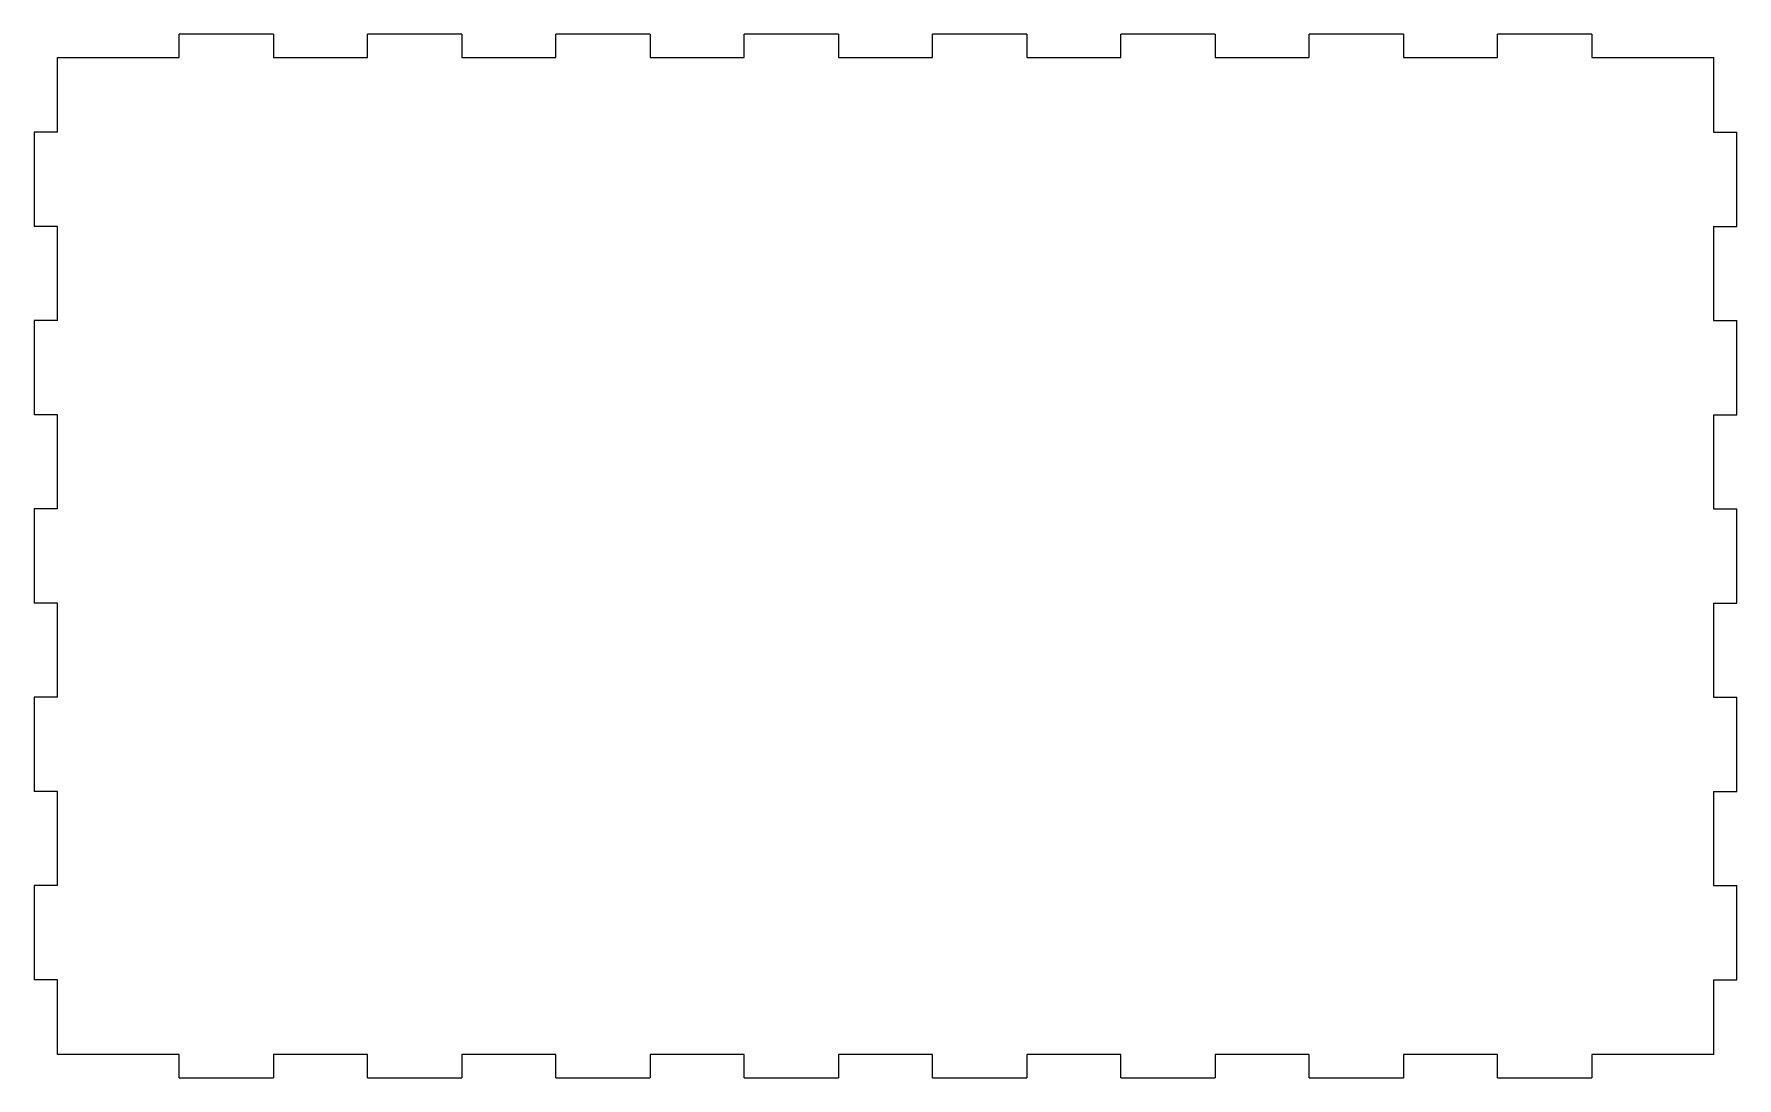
# Model space of a CAD drawing. Header units: millimetres. Extents: x -108 to 108, y -66 to 66.
import ezdxf

# ---------------------------------------------------------------- set-up
doc = ezdxf.new("R2010")
doc.units = ezdxf.units.MM
doc.layers.add('Shape2DView004', color=7, linetype='CONTINUOUS')

msp = doc.modelspace()

# ---------------------------------------------------------------- linework, layer by layer
at = {"layer": 'Shape2DView004'}
for p, q in [((-90, 63.5), (-90, 66.5)), ((-78, 66.5), (-90, 66.5)), ((-78, 66.5), (-78, 63.5)), ((-66, 63.5), (-66, 66.5)), ((-54, 66.5), (-66, 66.5)), ((-54, 66.5), (-54, 63.5)), ((-42, 63.5), (-42, 66.5)), ((-30, 66.5), (-42, 66.5)), ((-30, 66.5), (-30, 63.5)), ((-18, 63.5), (-18, 66.5)), ((-6, 66.5), (-18, 66.5)), ((-6, 66.5), (-6, 63.5)), ((6, 63.5), (6, 66.5)), ((18, 66.5), (6, 66.5)), ((18, 66.5), (18, 63.5)), ((30, 63.5), (30, 66.5)), ((42, 66.5), (30, 66.5)), ((42, 66.5), (42, 63.5)), ((54, 63.5), (54, 66.5)), ((66, 66.5), (54, 66.5)), ((66, 66.5), (66, 63.5)), ((78, 63.5), (78, 66.5)), ((90, 66.5), (78, 66.5)), ((90, 66.5), (90, 63.5)), ((-105.5, 54), (-105.5, 63.5)), ((-105.5, 63.5), (-90, 63.5)), ((-78, 63.5), (-66, 63.5)), ((-54, 63.5), (-42, 63.5)), ((-30, 63.5), (-18, 63.5)), ((-6, 63.5), (6, 63.5)), ((18, 63.5), (30, 63.5)), ((42, 63.5), (54, 63.5)), ((66, 63.5), (78, 63.5)), ((90, 63.5), (105.5, 63.5)), ((105.5, 63.5), (105.5, 54)), ((-108.5, 54), (-108.5, 42)), ((-105.5, 54), (-108.5, 54)), ((105.5, 54), (108.5, 54)), ((108.5, 42), (108.5, 54)), ((-105.5, 42), (-108.5, 42)), ((-105.5, 30), (-105.5, 42)), ((105.5, 42), (108.5, 42)), ((105.5, 42), (105.5, 30)), ((-108.5, 30), (-108.5, 18)), ((-105.5, 30), (-108.5, 30)), ((105.5, 30), (108.5, 30)), ((108.5, 18), (108.5, 30)), ((-105.5, 18), (-108.5, 18)), ((-105.5, 6), (-105.5, 18)), ((105.5, 18), (108.5, 18)), ((105.5, 18), (105.5, 6)), ((-108.5, 6), (-108.5, -6)), ((-105.5, 6), (-108.5, 6)), ((105.5, 6), (108.5, 6)), ((108.5, -6), (108.5, 6)), ((-105.5, -6), (-108.5, -6)), ((-105.5, -18), (-105.5, -6)), ((105.5, -6), (108.5, -6)), ((105.5, -6), (105.5, -18)), ((-108.5, -18), (-108.5, -30)), ((-105.5, -18), (-108.5, -18)), ((105.5, -18), (108.5, -18)), ((108.5, -30), (108.5, -18)), ((-105.5, -30), (-108.5, -30)), ((-105.5, -42), (-105.5, -30)), ((105.5, -30), (108.5, -30)), ((105.5, -30), (105.5, -42)), ((-108.5, -42), (-108.5, -54)), ((-105.5, -42), (-108.5, -42)), ((105.5, -42), (108.5, -42)), ((108.5, -54), (108.5, -42)), ((-105.5, -54), (-108.5, -54)), ((-105.5, -63.5), (-105.5, -54)), ((105.5, -54), (108.5, -54)), ((105.5, -54), (105.5, -63.5)), ((-90, -63.5), (-105.5, -63.5)), ((-90, -66.5), (-90, -63.5)), ((-66, -63.5), (-78, -63.5)), ((-78, -63.5), (-78, -66.5)), ((-66, -66.5), (-66, -63.5)), ((-42, -63.5), (-54, -63.5)), ((-54, -63.5), (-54, -66.5)), ((-42, -66.5), (-42, -63.5)), ((-18, -63.5), (-30, -63.5)), ((-30, -63.5), (-30, -66.5)), ((-18, -66.5), (-18, -63.5)), ((6, -63.5), (-6, -63.5)), ((-6, -63.5), (-6, -66.5)), ((6, -66.5), (6, -63.5)), ((30, -63.5), (18, -63.5)), ((18, -63.5), (18, -66.5)), ((30, -66.5), (30, -63.5)), ((54, -63.5), (42, -63.5)), ((42, -63.5), (42, -66.5)), ((54, -66.5), (54, -63.5)), ((78, -63.5), (66, -63.5)), ((66, -63.5), (66, -66.5)), ((78, -66.5), (78, -63.5)), ((105.5, -63.5), (90, -63.5)), ((90, -63.5), (90, -66.5)), ((-90, -66.5), (-78, -66.5)), ((-66, -66.5), (-54, -66.5)), ((-42, -66.5), (-30, -66.5)), ((-18, -66.5), (-6, -66.5)), ((6, -66.5), (18, -66.5)), ((30, -66.5), (42, -66.5)), ((54, -66.5), (66, -66.5)), ((78, -66.5), (90, -66.5))]:
    msp.add_line(p, q, dxfattribs=at)

doc.saveas('drawing.dxf')
